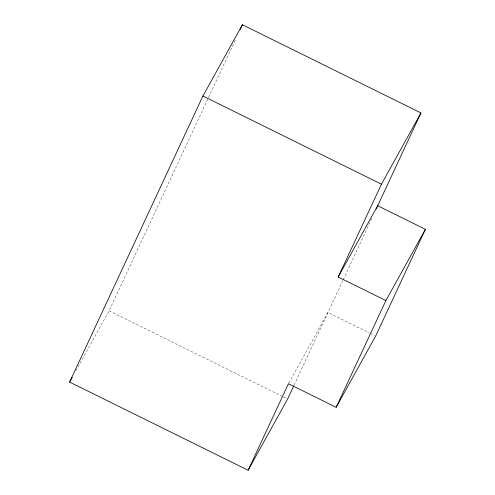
<?xml version="1.0" encoding="UTF-8"?>
<svg xmlns="http://www.w3.org/2000/svg" width="495" height="495" viewBox="0 0 495 495"><rect width="100%" height="100%" fill="white"/><g stroke="black" fill="none" stroke-linecap="round" stroke-linejoin="round"><path stroke-width="0.37" stroke-dasharray="2.48 1.86" d="M75.933 370.644L109.098 310.81L208.191 98.189M208.519 97.49L235.571 39.439M294.129 385.036L342.905 280.387M343.227 279.694L372.166 217.602M288.82 383.068L327.944 312.481L369.431 332.974M370.124 333.314L374.276 335.363M109.098 310.81L282.781 396.594M283.474 396.94L286.246 398.308"/><path stroke-width="0.74" d="M293.807 385.735L287.626 398.989L248.125 470.25L69.597 382.072L202.919 96.011L242.42 24.75L420.948 112.928L376.064 209.23M240.137 29.644L242.42 24.75M248.125 470.25L288.443 383.743L336.154 407.305L375.656 336.043L425.403 229.309L377.691 205.741L338.19 277.002L385.902 300.57L425.403 229.309M338.19 277.002L381.447 184.19L420.948 112.928M336.154 407.305L385.902 300.57M69.597 382.072L72.208 377.363M202.919 96.011L381.447 184.19"/></g></svg>
